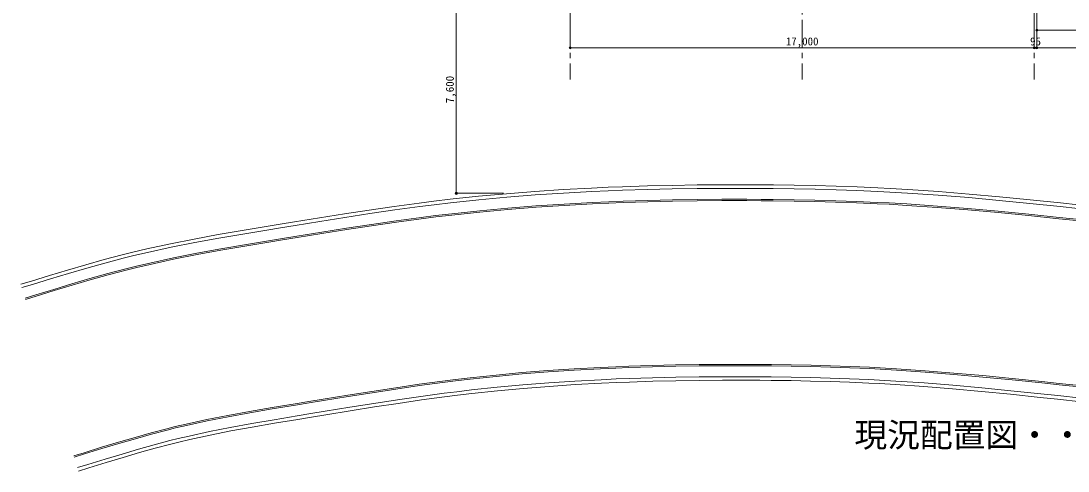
# Model space of a CAD drawing. Units: millimetres at full size, sheet at 1:200. Extents: x -49888 to 537025, y -29143 to 236022.
# Drawn here: x -44648 to -6290, y -28160 to -11694 of the extents above; entities that cross this region are included whole.
import ezdxf
from ezdxf.enums import TextEntityAlignment as Align

# ---------------------------------------------------------------- set-up
doc = ezdxf.new("R2010")
doc.units = ezdxf.units.MM
doc.header["$LTSCALE"] = 200
doc.header["$PDMODE"] = 32
doc.header["$PDSIZE"] = 80
doc.linetypes.add('CHAIN1', pattern=[8, 5, -1, 1, -1])
for name, color, linetype, lineweight in [('0-0_0-0', 4, 'CHAIN1', 9), ('0-5_0-5', 7, 'Continuous', 9), ('0-8_0-8', 7, 'Continuous', 5)]:
    doc.layers.add(name, color=color, linetype=linetype, lineweight=lineweight)
doc.styles.add('ＭＳ ゴシック', font='')
doc.styles.get('ＭＳ ゴシック').set_extended_font_data('MS Gothic')

msp = doc.modelspace()

# ---------------------------------------------------------------- linework, layer by layer
at = {"layer": '0-0_0-0'}
for p, q in [((-24528.6, 5944.8), (-24528.6, -13831.1)), ((-16028.6, 5944.8), (-16028.6, -13831.1)), ((-7528.6, 5944.8), (-7528.6, -13831.1))]:
    msp.add_line(p, q, dxfattribs=at)
at = {"layer": '0-5_0-5'}
for points in [[(-44647.7, -21327.1), (-44263.7, -21208.7), (-43601.1, -21005.8), (-42937.5, -20806.2), (-42272.2, -20612.1), (-41604.8, -20425.6), (-40934.9, -20248.9), (-40544.6, -20151.6), (-40041.7, -20033), (-39171.7, -19843.9), (-38298, -19671.1), (-37421.7, -19511), (-36543.7, -19360), (-35665, -19214.6), (-35155.3, -19131.3), (-34626.2, -19045.1), (-33713.8, -18897.3), (-32801.1, -18752.6), (-31887.7, -18612.8), (-30973.3, -18479.9), (-30057.6, -18356.1), (-29525.5, -18289.1), (-28926.3, -18218.6), (-27892.1, -18108.7), (-26856.2, -18013.2), (-25818.9, -17931.4), (-24780.7, -17862.7), (-23741.9, -17806.3), (-23139.1, -17779.1), (-22611.1, -17758.4), (-21700.8, -17729.3), (-20790.4, -17708.1), (-19879.9, -17694.5), (-18969.3, -17687.8), (-18058.8, -17687.7), (-17530.6, -17690.4), (-17085.8, -17694.2), (-16319, -17704.3), (-15552.1, -17719.5), (-14785.4, -17740.2)], [(-44609.5, -21451.3), (-44225.5, -21333), (-43563.4, -21130.2), (-42900.5, -20930.9), (-42236.5, -20737.1), (-41570.7, -20551), (-40902.6, -20374.8), (-40514, -20278), (-40013, -20159.8), (-39145.3, -19971.2), (-38273.7, -19798.8), (-37399, -19639), (-36522.1, -19488.2), (-35643.9, -19342.8), (-35134.4, -19259.6), (-34605.3, -19173.4), (-33693.3, -19025.7), (-32781.1, -18881), (-31868.5, -18741.4), (-30955.2, -18608.7), (-30040.7, -18485), (-29509.8, -18418.2), (-28911.9, -18347.8), (-27879.3, -18238.1), (-26845.1, -18142.8), (-25809.5, -18061.1), (-24772.9, -17992.4), (-23735.5, -17936.2), (-23133.6, -17909), (-22606.4, -17888.3), (-21697.2, -17859.2), (-20787.9, -17838.1), (-19878.4, -17824.5), (-18968.9, -17817.8), (-18059.2, -17817.7), (-17531.5, -17820.4), (-17087.2, -17824.2), (-16321.1, -17834.3), (-15555.2, -17849.4), (-14789.4, -17870.1)], [(-14789.4, -17870.1), (-14024, -17896.9), (-13258.9, -17930.5), (-12815.4, -17953.2), (-12165.9, -17991.1), (-11046.6, -18068.1), (-9928.1, -18158), (-8810.3, -18258.5), (-7693, -18367.4), (-6576.2, -18482.4), (-5928.7, -18551.1)], [(-14785.4, -17740.2), (-14018.9, -17767), (-13252.7, -17800.6), (-12808.3, -17823.4), (-12157.6, -17861.4), (-11036.9, -17938.5), (-9917.1, -18028.4), (-8798.2, -18129), (-7680, -18238), (-6562.7, -18353.1), (-5914.9, -18421.9)], [(-44491.6, -21833.5), (-44108.1, -21715.3), (-43447.2, -21513), (-42786.9, -21314.4), (-42126.6, -21121.7), (-41465.8, -20937.1), (-40803.2, -20762.3), (-40419.7, -20666.7), (-39924.6, -20549.9), (-39064, -20362.9), (-38198.9, -20191.8), (-37329.1, -20032.8), (-36455.5, -19882.6), (-35579.1, -19737.5), (-35070, -19654.4), (-34541.2, -19568.2), (-33630, -19420.7), (-32719.5, -19276.3), (-31809.5, -19137), (-30899.6, -19004.8), (-29988.9, -18881.6), (-29461.4, -18815.2), (-28867.4, -18745.3), (-27839.8, -18636.2), (-26811, -18541.3), (-25780.6, -18460), (-24748.9, -18391.7), (-23715.6, -18335.7), (-23116.8, -18308.6), (-22592.2, -18288), (-21686.2, -18259.1), (-20780.3, -18238), (-19874, -18224.4), (-18967.4, -18217.8), (-18060.1, -18217.7), (-17534.3, -18220.4), (-17091.6, -18224.2), (-16327.7, -18234.3), (-15564.5, -18249.3), (-14801.9, -18269.9)], [(-44476.9, -21881.3), (-44093.4, -21763.1), (-43432.7, -21560.8), (-42772.7, -21362.3), (-42112.9, -21169.8), (-41452.7, -20985.3), (-40790.8, -20810.7), (-40407.9, -20715.3), (-39913.6, -20598.7), (-39053.8, -20411.9), (-38189.5, -20240.9), (-37320.4, -20082.1), (-36447.2, -19931.9), (-35570.9, -19786.9), (-35062, -19703.8), (-34533.2, -19617.6), (-33622.1, -19470), (-32711.8, -19325.7), (-31802.1, -19186.4), (-30892.7, -19054.3), (-29982.5, -18931.2), (-29455.4, -18864.9), (-28861.8, -18795), (-27834.9, -18685.9), (-26806.8, -18591.1), (-25777, -18509.9), (-24745.9, -18441.6), (-23713.1, -18385.6), (-23114.6, -18358.6), (-22590.4, -18338), (-21684.8, -18309), (-20779.3, -18288), (-19873.4, -18274.4), (-18967.2, -18267.8), (-18060.3, -18267.7), (-17534.6, -18270.4), (-17092.1, -18274.2), (-16328.5, -18284.3), (-15565.7, -18299.3), (-14803.4, -18319.9)], [(-14803.4, -18319.9), (-14041.7, -18346.6), (-13280.3, -18380), (-12840, -18402.6), (-12194.4, -18440.2), (-11080.1, -18516.9), (-9966.3, -18606.4), (-8852.3, -18706.5), (-7737.9, -18815.1), (-6623, -18930), (-5976.5, -18998.6)], [(-14801.9, -18269.9), (-14039.8, -18296.6), (-13277.9, -18330), (-12837.3, -18352.6), (-12191.3, -18390.3), (-11076.3, -18467), (-9962, -18556.5), (-8847.6, -18656.7), (-7732.9, -18765.4), (-6617.8, -18880.3), (-5971.2, -18948.9)], [(-42712.7, -27605.6), (-42334.4, -27489), (-41693.3, -27292.7), (-41071.2, -27105.6), (-40467.8, -26929.6), (-39882.6, -26766), (-39302.6, -26613), (-38996.3, -26536.7), (-38590, -26440.9), (-37836.5, -26277.1), (-37069.9, -26125.5), (-36274.3, -25980.1), (-35450.5, -25838.4), (-34599.3, -25697.6), (-34097.4, -25615.6), (-33572.5, -25530), (-32674.1, -25384.6), (-31789.6, -25244.3), (-30918.5, -25110.9), (-30060.7, -24986.3), (-29206.9, -24870.9), (-28731.1, -24811), (-28195.3, -24747.9), (-27243.6, -24646.8), (-26296.3, -24559.5), (-25343.6, -24484.3), (-24385.7, -24420.9), (-23415.7, -24368.3), (-22861.9, -24343.3), (-22377.3, -24324.2), (-21519.6, -24296.8), (-20664.9, -24277), (-19806.7, -24264.1), (-18944.8, -24257.8), (-18075.2, -24257.7), (-17575.7, -24260.2), (-17157.4, -24263.8), (-16427.2, -24273.5), (-15705.6, -24287.7), (-14989.1, -24307.1)], [(-42698, -27653.4), (-42319.7, -27536.8), (-41678.7, -27340.6), (-41057, -27153.6), (-40454, -26977.6), (-39869.5, -26814.3), (-39290.2, -26661.5), (-38984.5, -26585.3), (-38578.9, -26489.7), (-37826.3, -26326.1), (-37060.6, -26174.6), (-36265.6, -26029.4), (-35442.2, -25887.7), (-34591.2, -25746.9), (-34089.4, -25665), (-33564.5, -25579.4), (-32666.2, -25433.9), (-31781.9, -25293.7), (-30911.1, -25160.4), (-30053.7, -25035.9), (-29200.5, -24920.4), (-28725, -24860.6), (-28189.7, -24797.6), (-27238.7, -24696.6), (-26292.1, -24609.3), (-25340, -24534.2), (-24382.7, -24470.8), (-23413.2, -24418.2), (-22859.8, -24393.2), (-22375.5, -24374.2), (-21518.3, -24346.8), (-20664, -24327), (-19806.1, -24314.1), (-18944.7, -24307.8), (-18075.3, -24307.7), (-17576.1, -24310.2), (-17158, -24313.8), (-16428, -24323.5), (-15706.8, -24337.7), (-14990.7, -24357.1)], [(-14990.7, -24357.1), (-14279.8, -24382), (-13567.3, -24413.2), (-13170.6, -24433.5), (-12577.5, -24468.1), (-11529.2, -24540.3), (-10478.5, -24624.7), (-9415.7, -24720.2), (-8340.4, -24825), (-7251.1, -24937.3), (-6618.5, -25004.4), (-5754.8, -25097.4)], [(-14989.1, -24307.1), (-14277.8, -24332), (-13564.9, -24363.2), (-13167.9, -24383.6), (-12574.3, -24418.2), (-11525.4, -24490.4), (-10474.3, -24574.8), (-9411, -24670.4), (-8335.4, -24775.3), (-7245.9, -24887.5), (-6613.2, -24954.6), (-5749.4, -25047.7)], [(-42580.2, -28035.7), (-42202.2, -27919.2), (-41562.6, -27723.3), (-40943.4, -27537.1), (-40344.2, -27362.3), (-39764.7, -27200.3), (-39190.8, -27048.9), (-38890.2, -26974), (-38490.5, -26879.8), (-37745, -26717.8), (-36985.8, -26567.6), (-36195.8, -26423.2), (-35375.6, -26282.2), (-34526.3, -26141.6), (-34025, -26059.7), (-33500.3, -25974.2), (-32602.9, -25828.9), (-31720.3, -25688.9), (-30852.1, -25556), (-29998.2, -25432), (-29148.7, -25317.1), (-28676.7, -25257.7), (-28145.2, -25195.1), (-27199.2, -25094.6), (-26258, -25007.8), (-25311, -24933.2), (-24358.7, -24870.1), (-23393.3, -24817.7), (-22842.9, -24792.9), (-22361.3, -24774), (-21507.2, -24746.7), (-20656.3, -24726.9), (-19801.6, -24714.1), (-18943.2, -24707.8), (-18076.3, -24707.7), (-17578.8, -24710.2), (-17162.3, -24713.8), (-16434.6, -24723.4), (-15716.1, -24737.6), (-15003.1, -24756.9)], [(-42541.9, -28159.9), (-42164.1, -28043.5), (-41524.8, -27847.7), (-40906.5, -27661.8), (-40308.5, -27487.3), (-39730.6, -27325.8), (-39158.6, -27174.9), (-38859.6, -27100.4), (-38461.8, -27006.6), (-37718.6, -26845.1), (-36961.5, -26695.3), (-36173.1, -26551.2), (-35354, -26410.4), (-34505.2, -26269.9), (-34004, -26188), (-33479.5, -26102.5), (-32582.4, -25957.3), (-31700.3, -25817.3), (-30832.9, -25684.6), (-29980.1, -25560.7), (-29131.9, -25446), (-28661, -25386.7), (-28130.7, -25324.3), (-27186.4, -25224), (-26246.9, -25137.4), (-25301.6, -25062.8), (-24350.9, -24999.9), (-23386.9, -24947.6), (-22837.4, -24922.7), (-22356.7, -24903.9), (-21503.6, -24876.6), (-20653.8, -24856.9), (-19800.2, -24844.1), (-18942.7, -24837.8), (-18076.7, -24837.7), (-17579.7, -24840.2), (-17163.7, -24843.8), (-16436.7, -24853.4), (-15719.2, -24867.6), (-15007.1, -24886.8)], [(-15007.1, -24886.8), (-14300.6, -24911.6), (-13592.5, -24942.6), (-13199.6, -24962.8), (-12611.1, -24997.1), (-11568.6, -25068.8), (-10523.5, -25152.8), (-9465.1, -25247.9), (-8393.3, -25352.4), (-7306.2, -25464.4), (-6674.9, -25531.4), (-5811.9, -25624.3)], [(-15003.1, -24756.9), (-14295.5, -24781.7), (-13586.3, -24812.7), (-13192.5, -24832.9), (-12602.9, -24867.3), (-11558.9, -24939.2), (-10512.5, -25023.2), (-9453, -25118.5), (-8380.3, -25223), (-7292.7, -25335.1), (-6661.1, -25402.1), (-5797.9, -25495.1)]]:
    msp.add_lwpolyline(points, dxfattribs=at)
at = {"layer": '0-8_0-8', "color": 5}
for p, q in [((-24528.6, -12676.4), (-24528.6, -10274)), ((-7528.6, -12676.4), (-7528.6, -10274)), ((-7433.6, -12028.8), (-7433.6, -10274)), ((-7433.6, -12676.4), (-7433.6, -10274)), ((-28702.1, -18000.2), (-28702.1, -10400)), ((-1983.6, -12028.8), (-7433.6, -12028.8)), ((-7433.6, -12676.4), (-7433.6, -12028.8)), ((-7528.6, -12676.4), (-24528.6, -12676.4)), ((-7433.6, -12676.4), (-7528.6, -12676.4)), ((-7433.6, -12676.4), (3466.4, -12676.4)), ((-28702.1, -18000.2), (-26972.6, -18000.2))]:
    msp.add_line(p, q, dxfattribs=at)
at = {"layer": '0-8_0-8'}
for p in [(-7433.6, -12028.8), (-24528.6, -12676.4), (-7528.6, -12676.4), (-7433.6, -12676.4), (-28702.1, -18000.2)]:
    msp.add_point(p, dxfattribs=at)

# ---------------------------------------------------------------- texts
at = {"layer": '0-8_0-8', "style": 'ＭＳ ゴシック'}
for s, p in [('17,000', (-16628.6, -12676.4)), ('95', (-7681.1, -12676.4))]:
    msp.add_text(s, height=293.3, dxfattribs=at).set_placement(p, align=Align.BOTTOM_LEFT)
msp.add_text('7,600', height=293.3, rotation=90, dxfattribs=at).set_placement((-28702.1, -14700.1), align=Align.BOTTOM_LEFT)
at = {"layer": '0-8_0-8', "color": 2, "style": 'ＭＳ ゴシック'}
msp.add_text('現況配置図・・', height=879.8, dxfattribs=at).set_placement((-14116.1, -27541.9), align=Align.BOTTOM_LEFT)

doc.saveas('drawing.dxf')
